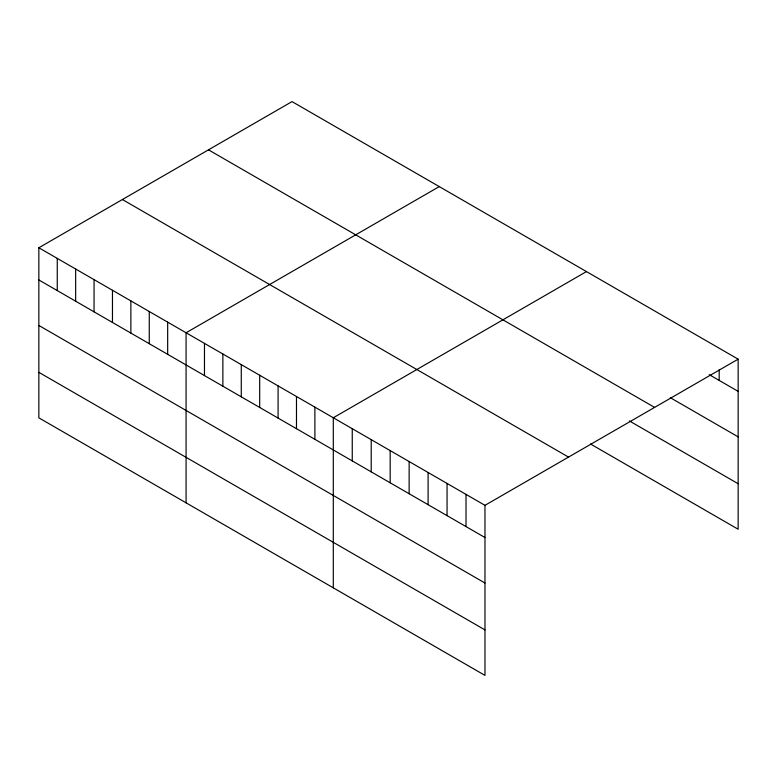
<?xml version="1.0" encoding="UTF-8"?>
<svg xmlns="http://www.w3.org/2000/svg" width="777" height="777" viewBox="0 0 777 777"><rect width="100%" height="100%" fill="white"/><g stroke="black" fill="none" stroke-linecap="round" stroke-linejoin="round"><path stroke-width="1.17" d="M38.85 247.766L484.974 505.332L484.974 675.398L38.85 417.832L38.85 247.766L292.026 101.602L738.15 359.168L738.15 529.234L590.462 443.968M439.248 186.597L186.072 332.77L186.072 502.826M586.47 271.591L333.294 417.764L333.294 587.83M484.974 505.332L738.15 359.168M709.207 374.65L738.15 391.355M670.289 397.678L738.15 436.859M208.479 149.835L654.603 407.401M629.38 420.93L738.15 483.731M122.397 199.534L568.521 457.099M38.85 279.953L484.974 537.529M38.85 325.456L484.974 583.022M38.85 372.329L484.974 629.904M719.191 369.677L719.191 380.409M466.015 494.386L466.015 526.583M447.057 483.44L447.057 515.627M428.098 472.494L428.098 504.681M409.139 461.548L409.139 493.735M390.171 450.602L390.171 482.789M371.212 439.656L371.212 471.843M352.253 428.71L352.253 460.897M314.889 407.138L314.889 439.326M296.484 396.513L296.484 428.7M278.088 385.887L278.088 418.075M259.683 375.262L259.683 407.449M241.278 364.636L241.278 396.824M222.873 354.011L222.873 386.208M204.477 343.395L204.477 375.582M167.667 322.144L167.667 354.331M149.262 311.519L149.262 343.706M130.866 300.893L130.866 333.08M112.461 290.268L112.461 322.455M94.056 279.642L94.056 311.83M75.651 269.017L75.651 301.204M57.255 258.391L57.255 290.579"/></g></svg>
